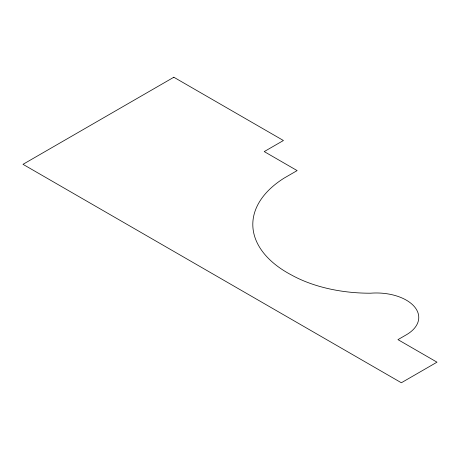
<?xml version="1.0" encoding="UTF-8"?>
<svg xmlns="http://www.w3.org/2000/svg" width="460" height="460" viewBox="0 0 460 460"><rect width="100%" height="100%" fill="white"/><g stroke="black" fill="none" stroke-linecap="round" stroke-linejoin="round"><path stroke-width="0.69" d="M173.834 77.24L23 164.323L401.35 382.76L437 362.175L397.957 339.635L406.249 334.851A42.441 24.501 0 0 0 414.345 306.601A42.441 24.501 0 0 0 370.513 293.204A113.258 65.389 0 0 1 291.651 275.091A118.49 68.408 0 0 1 284.148 178.095L297.137 170.597L264.23 151.593L283.423 140.513L173.834 77.24"/></g></svg>
